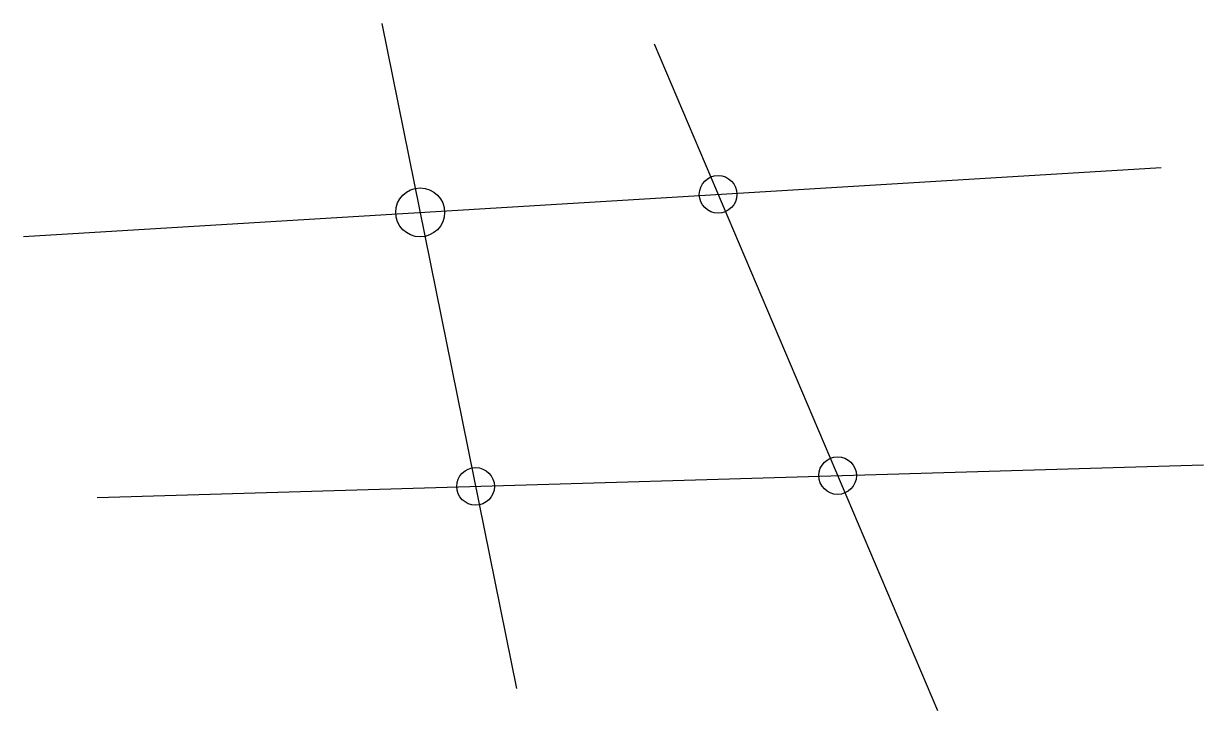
# Model space of a CAD drawing. Header units: millimetres. Extents: x 1079 to 2959, y 1164 to 2258.
import ezdxf

# ---------------------------------------------------------------- set-up
doc = ezdxf.new("R2010")
doc.units = ezdxf.units.MM

msp = doc.modelspace()

# ---------------------------------------------------------------- linework, layer by layer
for p, q in [((1650, 2258.3), (1864.5, 1199.1)), ((2083.9, 2225.9), (2535.3, 1164.2)), ((1078.9, 1919.4), (2891.9, 2029)), ((1196.1, 1503.2), (2959.2, 1555.5))]:
    msp.add_line(p, q)
for centre, radius in [((2185.8, 1986.3), 30), ((1710.9, 1957.6), 39), ((2376.3, 1538.2), 30), ((1799.3, 1521.1), 30)]:
    msp.add_circle(centre, radius)

doc.saveas('drawing.dxf')
